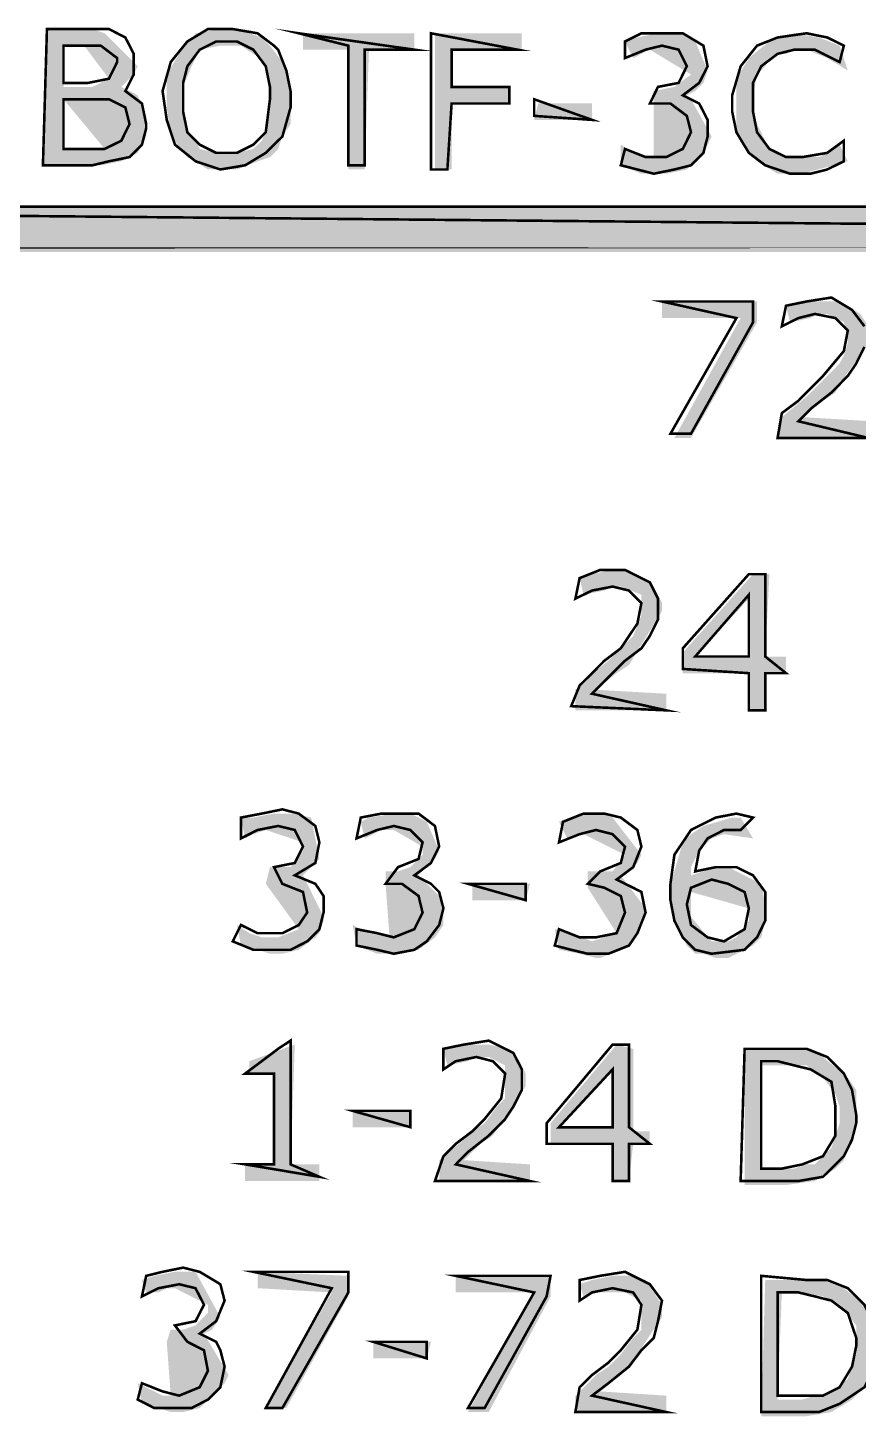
# Model space of a CAD drawing. Header units: millimetres. Extents: x 688550 to 690417, y 7458888 to 7459543.
# Drawn here: x 690231.2 to 690246.1, y 7459474.66 to 7459499.58 of the extents above; entities that cross this region are included whole.
import ezdxf

# ---------------------------------------------------------------- set-up
doc = ezdxf.new("R2010")
doc.units = ezdxf.units.MM
doc.header["$LTSCALE"] = 3
doc.header["$MEASUREMENT"] = 0
doc.layers.add('H', color=7, linetype='Continuous')
doc.layers.add('P', color=7, linetype='Continuous')

msp = doc.modelspace()

# ---------------------------------------------------------------- hatches: boundary and pattern name
at = {"layer": 'H', "linetype": 'Continuous'}
for points in [[(690232.359, 7459497.109), (690231.472, 7459497.109), (690231.544, 7459499.554), (690232.359, 7459499.554), (690232.581, 7459499.478), (690233.173, 7459498.886), (690233.102, 7459498.739), (690233.026, 7459498.663), (690232.879, 7459498.516), (690232.657, 7459498.663), (690232.212, 7459499.256), (690231.842, 7459499.256), (690231.842, 7459498.516), (690232.359, 7459498.516), (690232.657, 7459498.663), (690232.879, 7459498.516), (690233.173, 7459498.365), (690233.325, 7459497.996), (690233.325, 7459497.773), (690233.325, 7459497.626), (690233.173, 7459497.332), (690232.879, 7459497.181), (690232.51, 7459497.109), (690232.581, 7459497.403), (690231.842, 7459498.294), (690231.842, 7459497.403), (690232.581, 7459497.403), (690232.51, 7459497.109), (690232.359, 7459497.109)], [(690234.656, 7459497.034), (690234.58, 7459497.332), (690234.954, 7459497.332), (690235.248, 7459497.403), (690235.399, 7459497.55), (690235.471, 7459497.702), (690235.546, 7459498.071), (690235.546, 7459498.516), (690235.471, 7459498.886), (690235.399, 7459499.033), (690235.248, 7459499.109), (690235.026, 7459499.256), (690234.656, 7459499.256), (690234.286, 7459499.184), (690234.139, 7459498.886), (690233.988, 7459498.516), (690233.988, 7459498.294), (690233.988, 7459498.071), (690234.064, 7459497.702), (690234.211, 7459497.55), (690234.286, 7459497.403), (690234.58, 7459497.332), (690234.656, 7459497.034), (690234.433, 7459497.034), (690234.211, 7459497.181), (690234.064, 7459497.256), (690233.766, 7459497.626), (690233.694, 7459498.147), (690233.694, 7459498.441), (690233.694, 7459498.739), (690233.917, 7459499.109), (690234.211, 7459499.478), (690234.656, 7459499.554), (690234.954, 7459499.554), (690235.177, 7459499.478), (690235.399, 7459499.403), (690235.546, 7459499.256), (690235.769, 7459498.962), (690235.916, 7459498.441), (690235.916, 7459498.294), (690235.916, 7459498.147), (690235.916, 7459497.849), (690235.769, 7459497.626), (690235.693, 7459497.403), (690235.546, 7459497.256), (690235.324, 7459497.181), (690234.954, 7459497.034), (690234.656, 7459497.034)], [(690236.953, 7459497.034), (690236.953, 7459499.184), (690236.139, 7459499.184), (690236.139, 7459499.478), (690238.138, 7459499.478), (690238.138, 7459499.184), (690237.323, 7459499.184), (690237.247, 7459497.034), (690236.953, 7459497.034)], [(690238.507, 7459497.034), (690238.507, 7459499.478), (690240.066, 7459499.478), (690240.066, 7459499.184), (690238.806, 7459499.184), (690238.806, 7459498.516), (690239.843, 7459498.516), (690239.843, 7459498.218), (690238.806, 7459498.218), (690238.806, 7459497.034), (690238.507, 7459497.034)], [(690242.434, 7459496.958), (690242.212, 7459496.958), (690241.842, 7459497.109), (690241.842, 7459497.479), (690242.065, 7459497.332), (690242.434, 7459497.256), (690242.434, 7459498.147), (690242.434, 7459498.441), (690242.804, 7459498.516), (690243.102, 7459498.739), (690242.363, 7459499.184), (690242.212, 7459499.109), (690242.065, 7459499.033), (690241.918, 7459499.331), (690242.14, 7459499.403), (690242.51, 7459499.478), (690242.733, 7459499.478), (690242.955, 7459499.478), (690243.178, 7459499.331), (690243.4, 7459498.81), (690243.325, 7459498.588), (690243.178, 7459498.441), (690243.027, 7459498.365), (690243.102, 7459498.294), (690243.472, 7459497.626), (690243.4, 7459497.479), (690243.325, 7459497.332), (690243.027, 7459497.034), (690242.657, 7459496.958), (690242.434, 7459496.958)], [(690244.954, 7459496.958), (690244.656, 7459496.958), (690244.287, 7459497.181), (690243.993, 7459497.55), (690243.917, 7459497.773), (690243.917, 7459498.071), (690243.917, 7459498.365), (690243.917, 7459498.663), (690244.14, 7459499.033), (690244.509, 7459499.331), (690244.954, 7459499.478), (690245.4, 7459499.403), (690245.769, 7459499.256), (690245.916, 7459498.81), (690245.547, 7459499.033), (690245.177, 7459499.184), (690244.954, 7459499.184), (690244.807, 7459499.109), (690244.656, 7459499.109), (690244.509, 7459499.033), (690244.434, 7459498.886), (690244.287, 7459498.739), (690244.215, 7459498.365), (690244.215, 7459498.071), (690244.287, 7459497.849), (690244.434, 7459497.55), (690244.509, 7459497.403), (690244.656, 7459497.332), (690244.807, 7459497.256), (690244.954, 7459497.256), (690245.177, 7459497.256), (690245.4, 7459497.256), (690245.547, 7459497.332), (690245.769, 7459497.479), (690245.916, 7459497.181), (690245.101, 7459496.958), (690244.954, 7459496.958)], [(690241.326, 7459497.924), (690240.288, 7459497.924), (690240.36, 7459498.218), (690241.326, 7459498.218), (690241.326, 7459497.924)], [(690292.96, 7459495.551), (690213.173, 7459496.366), (690292.96, 7459496.366), (690292.96, 7459495.551)], [(690213.173, 7459495.551), (690213.173, 7459496.366), (690292.96, 7459495.551), (690213.173, 7459495.551)], [(690243.102, 7459492.216), (690242.804, 7459492.216), (690243.993, 7459494.367), (690242.581, 7459494.367), (690242.581, 7459494.665), (690244.287, 7459494.665), (690244.287, 7459494.291), (690243.102, 7459492.216)], [(690246.361, 7459492.216), (690244.656, 7459492.216), (690244.732, 7459492.59), (690245.177, 7459492.96), (690245.324, 7459493.107), (690245.547, 7459493.329), (690245.769, 7459493.552), (690245.845, 7459493.699), (690245.916, 7459493.922), (690245.916, 7459494.069), (690245.845, 7459494.291), (690245.547, 7459494.442), (690245.4, 7459494.442), (690245.248, 7459494.367), (690244.879, 7459494.291), (690244.807, 7459494.589), (690245.03, 7459494.665), (690245.4, 7459494.665), (690245.694, 7459494.665), (690245.916, 7459494.589), (690246.139, 7459494.442), (690246.286, 7459494.22), (690246.286, 7459493.922), (690245.769, 7459493.182), (690245.694, 7459493.031), (690245.471, 7459492.884), (690245.101, 7459492.59), (690246.361, 7459492.515), (690246.361, 7459492.216)], [(690242.657, 7459487.328), (690241.027, 7459487.328), (690241.027, 7459487.697), (690241.25, 7459487.92), (690241.62, 7459488.218), (690241.842, 7459488.441), (690242.065, 7459488.663), (690242.212, 7459489.033), (690242.212, 7459489.255), (690242.212, 7459489.402), (690241.842, 7459489.549), (690241.695, 7459489.549), (690241.548, 7459489.478), (690241.174, 7459489.402), (690241.103, 7459489.701), (690241.326, 7459489.772), (690241.695, 7459489.848), (690241.989, 7459489.848), (690242.212, 7459489.701), (690242.434, 7459489.549), (690242.581, 7459489.255), (690242.581, 7459489.108), (690241.989, 7459488.142), (690241.767, 7459487.995), (690241.397, 7459487.697), (690242.657, 7459487.626), (690242.657, 7459487.328)], [(690244.14, 7459487.328), (690244.14, 7459487.995), (690242.955, 7459487.995), (690242.955, 7459488.365), (690243.178, 7459488.294), (690244.14, 7459488.294), (690244.14, 7459489.331), (690243.178, 7459488.294), (690242.955, 7459488.365), (690244.215, 7459489.772), (690244.509, 7459489.772), (690244.434, 7459488.294), (690244.807, 7459488.294), (690244.807, 7459487.995), (690244.434, 7459487.995), (690244.434, 7459487.328), (690244.14, 7459487.328)], [(690235.546, 7459482.96), (690235.324, 7459483.031), (690235.026, 7459483.107), (690234.954, 7459483.476), (690235.177, 7459483.329), (690235.399, 7459483.254), (690235.546, 7459483.254), (690235.693, 7459483.254), (690236.063, 7459483.401), (690235.471, 7459484.215), (690235.546, 7459484.514), (690235.916, 7459484.514), (690236.139, 7459484.812), (690236.139, 7459484.959), (690235.471, 7459485.181), (690235.248, 7459485.106), (690235.101, 7459485.03), (690235.026, 7459485.404), (690235.248, 7459485.404), (690235.618, 7459485.475), (690235.916, 7459485.475), (690236.286, 7459485.404), (690236.433, 7459484.661), (690236.286, 7459484.514), (690236.139, 7459484.367), (690236.508, 7459483.623), (690236.508, 7459483.552), (690236.433, 7459483.329), (690236.361, 7459483.254), (690236.063, 7459483.031), (690235.769, 7459482.96), (690235.546, 7459482.96)], [(690237.621, 7459482.96), (690237.47, 7459482.96), (690237.1, 7459483.107), (690237.029, 7459483.476), (690237.323, 7459483.329), (690237.693, 7459483.254), (690237.621, 7459484.215), (690237.621, 7459484.438), (690237.844, 7459484.438), (690238.066, 7459484.514), (690238.285, 7459484.736), (690238.285, 7459484.883), (690237.768, 7459485.181), (690237.546, 7459485.181), (690237.399, 7459485.106), (690237.247, 7459485.03), (690237.176, 7459485.328), (690237.323, 7459485.404), (690237.768, 7459485.475), (690237.915, 7459485.475), (690238.066, 7459485.475), (690238.36, 7459485.328), (690238.583, 7459484.812), (690238.507, 7459484.661), (690238.213, 7459484.367), (690238.583, 7459483.997), (690238.659, 7459483.623), (690238.659, 7459483.476), (690238.507, 7459483.254), (690238.213, 7459483.031), (690237.844, 7459482.96), (690237.621, 7459482.96)], [(690241.397, 7459482.884), (690241.103, 7459482.96), (690240.733, 7459483.031), (690240.658, 7459483.401), (690240.952, 7459483.329), (690241.326, 7459483.182), (690241.767, 7459483.329), (690241.25, 7459484.144), (690241.25, 7459484.438), (690241.473, 7459484.438), (690241.695, 7459484.438), (690241.918, 7459484.736), (690241.174, 7459485.106), (690240.88, 7459485.03), (690240.733, 7459485.328), (690240.952, 7459485.404), (690241.326, 7459485.475), (690241.548, 7459485.475), (690241.695, 7459485.404), (690242.212, 7459484.736), (690242.14, 7459484.589), (690241.842, 7459484.367), (690242.287, 7459483.774), (690242.287, 7459483.623), (690242.212, 7459483.476), (690242.065, 7459483.182), (690241.989, 7459483.107), (690241.842, 7459483.031), (690241.473, 7459482.884), (690241.397, 7459482.884)], [(690243.547, 7459482.884), (690243.325, 7459482.96), (690243.178, 7459482.96), (690243.027, 7459483.107), (690242.88, 7459483.401), (690242.733, 7459483.846), (690242.733, 7459484.215), (690242.804, 7459484.438), (690242.955, 7459484.959), (690243.102, 7459485.106), (690243.325, 7459485.253), (690243.841, 7459485.404), (690243.993, 7459485.404), (690244.215, 7459485.03), (690243.694, 7459485.106), (690243.472, 7459485.03), (690243.249, 7459484.812), (690243.102, 7459484.514), (690243.102, 7459484.367), (690243.102, 7459484.068), (690243.102, 7459483.846), (690243.102, 7459483.623), (690243.472, 7459483.182), (690243.547, 7459483.182), (690243.77, 7459483.182), (690243.917, 7459483.254), (690244.14, 7459483.552), (690244.14, 7459483.774), (690243.102, 7459484.068), (690243.102, 7459484.367), (690243.547, 7459484.514), (690243.77, 7459484.514), (690244.362, 7459484.215), (690244.434, 7459483.846), (690244.434, 7459483.552), (690244.362, 7459483.254), (690244.215, 7459483.107), (690244.064, 7459483.031), (690243.77, 7459482.884), (690243.547, 7459482.884)], [(690240.137, 7459483.921), (690239.175, 7459483.921), (690239.175, 7459484.215), (690240.213, 7459484.215), (690240.137, 7459483.921)], [(690235.101, 7459478.881), (690235.101, 7459479.18), (690235.618, 7459479.18), (690235.618, 7459480.809), (690235.177, 7459480.809), (690235.177, 7459481.032), (690235.992, 7459481.33), (690235.916, 7459479.18), (690236.433, 7459479.18), (690236.433, 7459478.881), (690235.101, 7459478.881)], [(690240.213, 7459478.881), (690238.583, 7459478.881), (690238.583, 7459479.255), (690239.028, 7459479.625), (690239.175, 7459479.772), (690239.398, 7459479.919), (690239.62, 7459480.217), (690239.767, 7459480.364), (690239.767, 7459480.587), (690239.767, 7459480.734), (690239.767, 7459480.956), (690239.473, 7459481.107), (690239.251, 7459481.107), (690239.1, 7459481.032), (690238.73, 7459480.956), (690238.659, 7459481.254), (690238.881, 7459481.33), (690239.251, 7459481.33), (690239.473, 7459481.33), (690239.843, 7459481.254), (690239.99, 7459481.107), (690240.137, 7459480.809), (690240.137, 7459480.587), (690239.545, 7459479.696), (690239.322, 7459479.549), (690239.028, 7459479.255), (690240.213, 7459479.18), (690240.213, 7459478.881)], [(690241.695, 7459478.881), (690241.695, 7459479.549), (690240.582, 7459479.549), (690240.582, 7459479.919), (690240.733, 7459479.847), (690241.695, 7459479.847), (690241.695, 7459480.885), (690240.733, 7459479.847), (690240.582, 7459479.919), (690241.767, 7459481.33), (690242.065, 7459481.254), (690242.065, 7459479.772), (690242.363, 7459479.772), (690242.363, 7459479.549), (690242.065, 7459479.549), (690241.989, 7459478.881), (690241.695, 7459478.881)], [(690244.656, 7459478.81), (690244.064, 7459478.81), (690244.064, 7459481.254), (690244.807, 7459481.254), (690244.807, 7459480.956), (690244.362, 7459480.956), (690244.362, 7459479.104), (690244.807, 7459479.104), (690244.954, 7459479.104), (690245.177, 7459479.18), (690245.324, 7459479.18), (690245.622, 7459479.478), (690245.769, 7459479.919), (690245.769, 7459480.217), (690245.694, 7459480.44), (690245.471, 7459480.734), (690245.177, 7459480.956), (690244.807, 7459480.956), (690244.807, 7459481.254), (690245.101, 7459481.254), (690245.324, 7459481.179), (690245.471, 7459481.107), (690245.916, 7459480.734), (690246.067, 7459480.515), (690246.067, 7459480.217), (690246.067, 7459479.847), (690245.992, 7459479.549), (690245.916, 7459479.478), (690245.845, 7459479.255), (690245.694, 7459479.104), (690245.324, 7459478.881), (690244.807, 7459478.81), (690244.656, 7459478.81)], [(690238.066, 7459479.847), (690237.029, 7459479.847), (690237.029, 7459480.141), (690238.066, 7459480.141), (690238.066, 7459479.847)], [(690233.766, 7459474.736), (690233.547, 7459474.807), (690233.249, 7459474.883), (690233.173, 7459475.253), (690233.472, 7459475.106), (690233.619, 7459475.03), (690233.766, 7459475.03), (690233.694, 7459475.996), (690233.766, 7459476.214), (690233.988, 7459476.214), (690234.211, 7459476.29), (690234.433, 7459476.513), (690234.433, 7459476.66), (690233.841, 7459476.958), (690233.694, 7459476.958), (690233.547, 7459476.882), (690233.325, 7459476.882), (690233.249, 7459477.105), (690233.472, 7459477.18), (690233.841, 7459477.252), (690234.064, 7459477.252), (690234.211, 7459477.252), (690234.656, 7459476.437), (690234.509, 7459476.214), (690234.362, 7459476.143), (690234.803, 7459475.4), (690234.732, 7459475.253), (690234.286, 7459474.807), (690233.988, 7459474.736), (690233.766, 7459474.736)], [(690235.471, 7459474.807), (690236.655, 7459476.882), (690235.324, 7459476.958), (690235.324, 7459477.252), (690236.953, 7459477.18), (690236.953, 7459476.811), (690235.84, 7459474.807), (690235.471, 7459474.807)], [(690239.1, 7459474.736), (690240.288, 7459476.882), (690238.881, 7459476.882), (690238.881, 7459477.18), (690240.582, 7459477.18), (690240.582, 7459476.811), (690239.473, 7459474.736), (690239.1, 7459474.736)], [(690242.657, 7459474.736), (690241.027, 7459474.736), (690241.027, 7459475.03), (690241.397, 7459475.4), (690241.62, 7459475.551), (690241.842, 7459475.773), (690242.065, 7459476.067), (690242.212, 7459476.214), (690242.212, 7459476.437), (690242.212, 7459476.588), (690242.212, 7459476.735), (690241.918, 7459476.882), (690241.695, 7459476.882), (690241.548, 7459476.882), (690241.326, 7459476.882), (690241.174, 7459476.811), (690241.103, 7459477.029), (690241.326, 7459477.105), (690241.695, 7459477.18), (690241.989, 7459477.18), (690242.287, 7459477.105), (690242.581, 7459476.66), (690242.581, 7459476.437), (690241.989, 7459475.551), (690241.842, 7459475.4), (690241.473, 7459475.106), (690242.657, 7459475.03), (690242.657, 7459474.736)], [(690244.362, 7459474.66), (690244.434, 7459477.105), (690245.03, 7459477.105), (690245.177, 7459477.105), (690245.101, 7459476.882), (690244.732, 7459476.882), (690244.656, 7459474.959), (690245.101, 7459474.959), (690245.324, 7459475.03), (690245.471, 7459475.03), (690245.622, 7459475.106), (690245.916, 7459475.328), (690246.067, 7459475.773), (690246.067, 7459476.067), (690246.067, 7459476.29), (690245.769, 7459476.66), (690245.471, 7459476.811), (690245.101, 7459476.882), (690245.177, 7459477.105), (690245.471, 7459477.105), (690245.845, 7459476.958), (690246.214, 7459476.66), (690246.286, 7459476.513), (690246.437, 7459476.067), (690246.437, 7459475.698), (690246.361, 7459475.4), (690246.214, 7459475.181), (690245.992, 7459474.959), (690245.622, 7459474.736), (690245.177, 7459474.66), (690244.362, 7459474.66)], [(690237.399, 7459475.698), (690237.399, 7459475.996), (690238.436, 7459475.996), (690238.36, 7459475.698), (690237.399, 7459475.698)]]:
    msp.add_hatch(color=256, dxfattribs=at).paths.add_polyline_path(points)

# ---------------------------------------------------------------- linework, layer by layer
at = {"layer": 'P', "const_width": 0.0462}
for points in [[(690233.325, 7459497.849), (690233.249, 7459498.218), (690232.951, 7459498.441), (690233.102, 7459498.739), (690233.102, 7459499.109), (690232.951, 7459499.403), (690232.657, 7459499.554), (690232.212, 7459499.554), (690231.544, 7459499.554), (690231.472, 7459497.109), (690232.359, 7459497.109), (690232.657, 7459497.181), (690233.026, 7459497.256), (690233.249, 7459497.479), (690233.325, 7459497.773), (690233.325, 7459497.849), (690233.325, 7459497.849)], [(690235.618, 7459499.256), (690235.324, 7459499.478), (690234.879, 7459499.554), (690234.433, 7459499.554), (690234.064, 7459499.331), (690233.766, 7459498.962), (690233.619, 7459498.441), (690233.694, 7459497.924), (690233.841, 7459497.479), (690234.211, 7459497.181), (690234.656, 7459497.034), (690235.101, 7459497.109), (690235.471, 7459497.332), (690235.769, 7459497.626), (690235.916, 7459498.147), (690235.916, 7459498.441), (690235.84, 7459498.81), (690235.693, 7459499.184), (690235.618, 7459499.256), (690235.618, 7459499.256)], [(690238.138, 7459499.184), (690236.063, 7459499.478), (690236.953, 7459499.256), (690236.953, 7459497.109), (690237.247, 7459497.109), (690237.247, 7459499.184), (690238.138, 7459499.184), (690238.138, 7459499.184)], [(690235.546, 7459498.294), (690235.471, 7459497.702), (690235.248, 7459497.479), (690234.954, 7459497.332), (690234.58, 7459497.332), (690234.286, 7459497.479), (690234.064, 7459497.702), (690233.988, 7459498.071), (690233.988, 7459498.588), (690234.064, 7459498.886), (690234.286, 7459499.184), (690234.58, 7459499.331), (690234.954, 7459499.331), (690235.248, 7459499.184), (690235.471, 7459498.886), (690235.546, 7459498.516), (690235.546, 7459498.294), (690235.546, 7459498.294)], [(690239.99, 7459499.184), (690238.436, 7459499.478), (690238.436, 7459497.034), (690238.73, 7459497.034), (690238.806, 7459498.218), (690239.843, 7459498.218), (690239.843, 7459498.516), (690238.806, 7459498.516), (690238.806, 7459499.184), (690239.99, 7459499.184), (690239.99, 7459499.184)], [(690243.249, 7459498.218), (690242.955, 7459498.365), (690243.249, 7459498.588), (690243.4, 7459498.886), (690243.325, 7459499.256), (690242.955, 7459499.478), (690242.581, 7459499.478), (690242.212, 7459499.478), (690241.918, 7459499.331), (690241.918, 7459499.033), (690242.287, 7459499.184), (690242.581, 7459499.256), (690242.88, 7459499.184), (690243.027, 7459498.886), (690242.88, 7459498.588), (690242.51, 7459498.516), (690242.363, 7459498.218), (690242.733, 7459498.218), (690243.027, 7459497.996), (690243.102, 7459497.702), (690242.955, 7459497.403), (690242.657, 7459497.256), (690242.287, 7459497.256), (690241.918, 7459497.403), (690241.842, 7459497.109), (690242.14, 7459497.034), (690242.434, 7459496.958), (690242.804, 7459497.034), (690243.102, 7459497.109), (690243.325, 7459497.332), (690243.4, 7459497.626), (690243.4, 7459497.924), (690243.249, 7459498.218), (690243.249, 7459498.218)], [(690245.845, 7459497.181), (690245.845, 7459497.55), (690245.547, 7459497.332), (690245.101, 7459497.256), (690244.807, 7459497.256), (690244.509, 7459497.403), (690244.287, 7459497.702), (690244.215, 7459498.071), (690244.215, 7459498.588), (690244.362, 7459498.886), (690244.656, 7459499.109), (690244.954, 7459499.184), (690245.324, 7459499.184), (690245.769, 7459498.962), (690245.845, 7459499.256), (690245.547, 7459499.403), (690245.177, 7459499.478), (690244.656, 7459499.403), (690244.287, 7459499.256), (690243.993, 7459498.886), (690243.841, 7459498.365), (690243.841, 7459498.071), (690243.917, 7459497.702), (690244.14, 7459497.332), (690244.434, 7459497.109), (690244.879, 7459496.958), (690245.248, 7459496.958), (690245.547, 7459497.034), (690245.845, 7459497.181), (690245.845, 7459497.181)], [(690232.804, 7459498.962), (690232.657, 7459498.663), (690232.287, 7459498.588), (690231.842, 7459498.588), (690231.842, 7459499.256), (690232.212, 7459499.256), (690232.51, 7459499.256), (690232.804, 7459499.033), (690232.804, 7459498.962), (690232.804, 7459498.962)], [(690233.026, 7459497.849), (690232.879, 7459497.55), (690232.581, 7459497.403), (690232.212, 7459497.403), (690231.842, 7459497.403), (690231.842, 7459498.294), (690232.359, 7459498.294), (690232.657, 7459498.294), (690232.951, 7459498.147), (690233.026, 7459497.849), (690233.026, 7459497.849)], [(690241.326, 7459497.924), (690240.288, 7459498.294), (690240.288, 7459497.996), (690241.326, 7459497.924), (690241.326, 7459497.924)], [(690292.885, 7459495.627), (690292.885, 7459496.366), (690213.173, 7459496.366), (690292.885, 7459495.627), (690292.885, 7459495.627)], [(690292.885, 7459495.627), (690213.173, 7459496.366), (690213.173, 7459495.627), (690292.885, 7459495.627), (690292.885, 7459495.627)], [(690244.215, 7459494.291), (690244.215, 7459494.665), (690242.581, 7459494.665), (690243.917, 7459494.367), (690242.733, 7459492.292), (690243.102, 7459492.292), (690244.215, 7459494.291), (690244.215, 7459494.291)], [(690246.214, 7459494.22), (690245.992, 7459494.514), (690245.622, 7459494.736), (690245.177, 7459494.665), (690244.807, 7459494.589), (690244.732, 7459494.22), (690245.03, 7459494.367), (690245.324, 7459494.442), (690245.694, 7459494.367), (690245.916, 7459494.144), (690245.845, 7459493.775), (690245.471, 7459493.329), (690245.248, 7459493.107), (690245.03, 7459492.884), (690244.732, 7459492.662), (690244.656, 7459492.216), (690246.286, 7459492.216)], [(690246.286, 7459492.216), (690245.03, 7459492.515), (690245.248, 7459492.737), (690245.622, 7459493.031), (690245.916, 7459493.329), (690246.067, 7459493.552), (690246.214, 7459493.85)], [(690242.657, 7459487.328), (690241.326, 7459487.626), (690241.548, 7459487.848), (690241.918, 7459488.218), (690242.212, 7459488.441), (690242.363, 7459488.663), (690242.51, 7459488.957), (690242.51, 7459489.331), (690242.363, 7459489.625), (690241.918, 7459489.848), (690241.473, 7459489.848), (690241.103, 7459489.701), (690241.027, 7459489.331), (690241.326, 7459489.478), (690241.695, 7459489.549), (690241.989, 7459489.478), (690242.212, 7459489.255), (690242.14, 7459488.886), (690241.842, 7459488.441), (690241.548, 7459488.218), (690241.326, 7459487.995), (690241.103, 7459487.773), (690240.952, 7459487.403), (690242.657, 7459487.328), (690242.657, 7459487.328)], [(690244.807, 7459487.995), (690244.434, 7459488.294), (690244.434, 7459489.772), (690244.14, 7459489.772), (690242.955, 7459488.441), (690242.955, 7459488.071), (690244.14, 7459487.995), (690244.14, 7459487.328), (690244.434, 7459487.328), (690244.434, 7459487.995), (690244.807, 7459487.995), (690244.807, 7459487.995)], [(690244.14, 7459488.294), (690243.178, 7459488.294), (690244.14, 7459489.402), (690244.14, 7459488.294), (690244.14, 7459488.294)], [(690236.361, 7459484.215), (690235.992, 7459484.367), (690236.361, 7459484.589), (690236.433, 7459484.959), (690236.361, 7459485.253), (690236.063, 7459485.475), (690235.769, 7459485.551), (690235.399, 7459485.475), (690235.026, 7459485.404), (690235.026, 7459485.03), (690235.324, 7459485.181), (690235.693, 7459485.253), (690235.992, 7459485.181), (690236.139, 7459484.883), (690235.992, 7459484.589), (690235.618, 7459484.514), (690235.769, 7459484.215), (690236.139, 7459484.068), (690236.214, 7459483.699), (690236.063, 7459483.476), (690235.769, 7459483.329), (690235.324, 7459483.329), (690235.026, 7459483.476), (690234.879, 7459483.182), (690235.248, 7459483.031), (690235.546, 7459483.031), (690235.916, 7459483.031), (690236.214, 7459483.182), (690236.433, 7459483.401), (690236.508, 7459483.699), (690236.508, 7459483.997), (690236.361, 7459484.215), (690236.361, 7459484.215)], [(690238.436, 7459484.215), (690238.138, 7459484.367), (690238.436, 7459484.589), (690238.583, 7459484.883), (690238.507, 7459485.253), (690238.213, 7459485.475), (690237.915, 7459485.475), (690237.546, 7459485.475), (690237.176, 7459485.404), (690237.1, 7459485.03), (690237.47, 7459485.181), (690237.768, 7459485.253), (690238.066, 7459485.181), (690238.285, 7459484.959), (690238.213, 7459484.661), (690237.844, 7459484.514), (690237.621, 7459484.215), (690237.915, 7459484.215), (690238.213, 7459483.997), (690238.285, 7459483.699), (690238.138, 7459483.401), (690237.768, 7459483.254), (690237.47, 7459483.329), (690237.1, 7459483.401), (690237.1, 7459483.107), (690237.47, 7459483.031), (690237.768, 7459482.96), (690238.138, 7459483.031), (690238.36, 7459483.182), (690238.583, 7459483.476), (690238.659, 7459483.774), (690238.583, 7459484.068), (690238.436, 7459484.215), (690238.436, 7459484.215)], [(690242.065, 7459484.144), (690241.767, 7459484.291), (690242.065, 7459484.514), (690242.212, 7459484.883), (690242.14, 7459485.181), (690241.842, 7459485.404), (690241.548, 7459485.475), (690241.174, 7459485.475), (690240.805, 7459485.328), (690240.733, 7459484.959), (690241.103, 7459485.106), (690241.397, 7459485.181), (690241.695, 7459485.106), (690241.918, 7459484.883), (690241.842, 7459484.589), (690241.473, 7459484.438), (690241.25, 7459484.215), (690241.548, 7459484.144), (690241.842, 7459483.997), (690241.918, 7459483.699), (690241.767, 7459483.329), (690241.397, 7459483.254), (690241.103, 7459483.254), (690240.733, 7459483.401), (690240.658, 7459483.107), (690240.952, 7459483.031), (690241.25, 7459482.96), (690241.62, 7459482.96), (690241.989, 7459483.107), (690242.14, 7459483.329), (690242.287, 7459483.699), (690242.212, 7459484.068), (690242.065, 7459484.144), (690242.065, 7459484.144)], [(690244.434, 7459483.774), (690244.434, 7459484.068), (690244.215, 7459484.367), (690243.917, 7459484.514), (690243.547, 7459484.514), (690243.178, 7459484.438), (690243.249, 7459484.812), (690243.4, 7459485.03), (690243.694, 7459485.181), (690243.993, 7459485.181), (690244.215, 7459485.404), (690243.917, 7459485.475), (690243.547, 7459485.404), (690243.102, 7459485.181), (690242.804, 7459484.736), (690242.733, 7459484.215), (690242.733, 7459483.921), (690242.804, 7459483.552), (690242.955, 7459483.254), (690243.178, 7459483.031), (690243.472, 7459482.96), (690244.064, 7459483.031), (690244.287, 7459483.254), (690244.434, 7459483.552), (690244.434, 7459483.774), (690244.434, 7459483.774)], [(690240.137, 7459483.921), (690240.137, 7459484.215), (690239.1, 7459484.215), (690240.137, 7459483.921), (690240.137, 7459483.921)], [(690244.14, 7459483.774), (690244.064, 7459483.401), (690243.694, 7459483.182), (690243.4, 7459483.254), (690243.102, 7459483.476), (690243.027, 7459483.846), (690243.102, 7459484.144), (690243.472, 7459484.291), (690243.77, 7459484.215), (690244.064, 7459484.068), (690244.14, 7459483.774), (690244.14, 7459483.774)], [(690236.433, 7459478.957), (690235.916, 7459479.18), (690235.916, 7459481.401), (690235.693, 7459481.254), (690235.399, 7459481.032), (690235.101, 7459480.809), (690235.618, 7459480.809), (690235.618, 7459479.18), (690235.101, 7459479.18), (690236.433, 7459478.957), (690236.433, 7459478.957)], [(690240.213, 7459478.881), (690238.881, 7459479.18), (690239.1, 7459479.402), (690239.473, 7459479.696), (690239.767, 7459479.994), (690239.914, 7459480.217), (690240.066, 7459480.515), (690240.066, 7459480.885), (690239.914, 7459481.179), (690239.473, 7459481.401), (690239.028, 7459481.33), (690238.659, 7459481.254), (690238.659, 7459480.885), (690238.881, 7459481.032), (690239.251, 7459481.107), (690239.545, 7459481.032), (690239.767, 7459480.809), (690239.696, 7459480.364), (690239.398, 7459479.994), (690239.175, 7459479.772), (690238.881, 7459479.549), (690238.659, 7459479.327), (690238.507, 7459478.881), (690240.213, 7459478.881), (690240.213, 7459478.881)], [(690242.363, 7459479.549), (690241.989, 7459479.847), (690241.989, 7459481.33), (690241.695, 7459481.33), (690240.511, 7459479.919), (690240.511, 7459479.549), (690241.695, 7459479.549), (690241.695, 7459478.881), (690241.989, 7459478.881), (690241.989, 7459479.549), (690242.363, 7459479.549), (690242.363, 7459479.549)], [(690246.067, 7459480.07), (690245.992, 7459480.515), (690245.845, 7459480.809), (690245.547, 7459481.107), (690245.177, 7459481.254), (690244.807, 7459481.254), (690244.064, 7459481.254), (690243.993, 7459478.881), (690244.585, 7459478.881), (690245.03, 7459478.881), (690245.471, 7459478.957), (690245.845, 7459479.327), (690245.992, 7459479.625), (690246.067, 7459479.919), (690246.067, 7459480.07), (690246.067, 7459480.07)], [(690241.695, 7459479.847), (690240.733, 7459479.847), (690241.695, 7459480.885), (690241.695, 7459479.847), (690241.695, 7459479.847)], [(690245.694, 7459480.07), (690245.694, 7459479.696), (690245.471, 7459479.327), (690245.101, 7459479.18), (690244.732, 7459479.104), (690244.362, 7459479.104), (690244.362, 7459481.032), (690244.656, 7459481.032), (690244.954, 7459480.956), (690245.248, 7459480.885), (690245.622, 7459480.662), (690245.694, 7459480.217), (690245.694, 7459480.07), (690245.694, 7459480.07)], [(690238.066, 7459479.847), (690238.066, 7459480.141), (690237.029, 7459480.141), (690238.066, 7459479.847), (690238.066, 7459479.847)], [(690234.58, 7459475.996), (690234.286, 7459476.143), (690234.58, 7459476.366), (690234.732, 7459476.735), (690234.656, 7459477.029), (690234.286, 7459477.252), (690233.988, 7459477.327), (690233.619, 7459477.252), (690233.325, 7459477.18), (690233.249, 7459476.811), (690233.547, 7459476.958), (690233.917, 7459477.029), (690234.211, 7459476.958), (690234.362, 7459476.66), (690234.211, 7459476.366), (690233.841, 7459476.29), (690234.064, 7459475.996), (690234.362, 7459475.845), (690234.433, 7459475.475), (690234.286, 7459475.181), (690233.917, 7459475.03), (690233.619, 7459475.106), (690233.249, 7459475.253), (690233.173, 7459474.959), (690233.472, 7459474.807), (690233.766, 7459474.807), (690234.139, 7459474.807), (690234.433, 7459474.959), (690234.656, 7459475.181), (690234.732, 7459475.551), (690234.656, 7459475.845), (690234.58, 7459475.996), (690234.58, 7459475.996)], [(690236.953, 7459476.882), (690236.953, 7459477.252), (690235.248, 7459477.252), (690236.655, 7459476.958), (690235.471, 7459474.807), (690235.769, 7459474.807), (690236.953, 7459476.882), (690236.953, 7459476.882)], [(690240.511, 7459476.811), (690240.582, 7459477.18), (690238.881, 7459477.18), (690240.288, 7459476.882), (690239.1, 7459474.807), (690239.398, 7459474.807), (690240.511, 7459476.811), (690240.511, 7459476.811)], [(690242.657, 7459474.736), (690241.326, 7459475.03), (690241.62, 7459475.253), (690241.989, 7459475.551), (690242.212, 7459475.845), (690242.434, 7459476.067), (690242.51, 7459476.366), (690242.581, 7459476.735), (690242.363, 7459477.029), (690241.918, 7459477.252), (690241.473, 7459477.18), (690241.103, 7459477.105), (690241.103, 7459476.735), (690241.326, 7459476.882), (690241.695, 7459476.958), (690242.065, 7459476.882), (690242.212, 7459476.66), (690242.14, 7459476.214), (690241.842, 7459475.845), (690241.62, 7459475.622), (690241.326, 7459475.4), (690241.103, 7459475.181), (690241.027, 7459474.736), (690242.657, 7459474.736), (690242.657, 7459474.736)], [(690246.437, 7459475.92), (690246.361, 7459476.366), (690246.214, 7459476.66), (690245.916, 7459476.958), (690245.547, 7459477.105), (690245.177, 7459477.105), (690244.362, 7459477.18), (690244.362, 7459474.736), (690244.954, 7459474.736), (690245.4, 7459474.736), (690245.769, 7459474.883), (690246.214, 7459475.181), (690246.361, 7459475.475), (690246.437, 7459475.773), (690246.437, 7459475.92), (690246.437, 7459475.92)], [(690246.067, 7459475.92), (690245.992, 7459475.551), (690245.769, 7459475.181), (690245.471, 7459475.03), (690245.101, 7459475.03), (690244.656, 7459475.03), (690244.656, 7459476.882), (690245.03, 7459476.882), (690245.324, 7459476.811), (690245.622, 7459476.735), (690245.916, 7459476.513), (690246.067, 7459476.067), (690246.067, 7459475.92), (690246.067, 7459475.92)], [(690238.36, 7459475.698), (690238.36, 7459475.996), (690237.399, 7459475.996), (690238.36, 7459475.698), (690238.36, 7459475.698)]]:
    msp.add_lwpolyline(points, dxfattribs=at)

doc.saveas('drawing.dxf')
